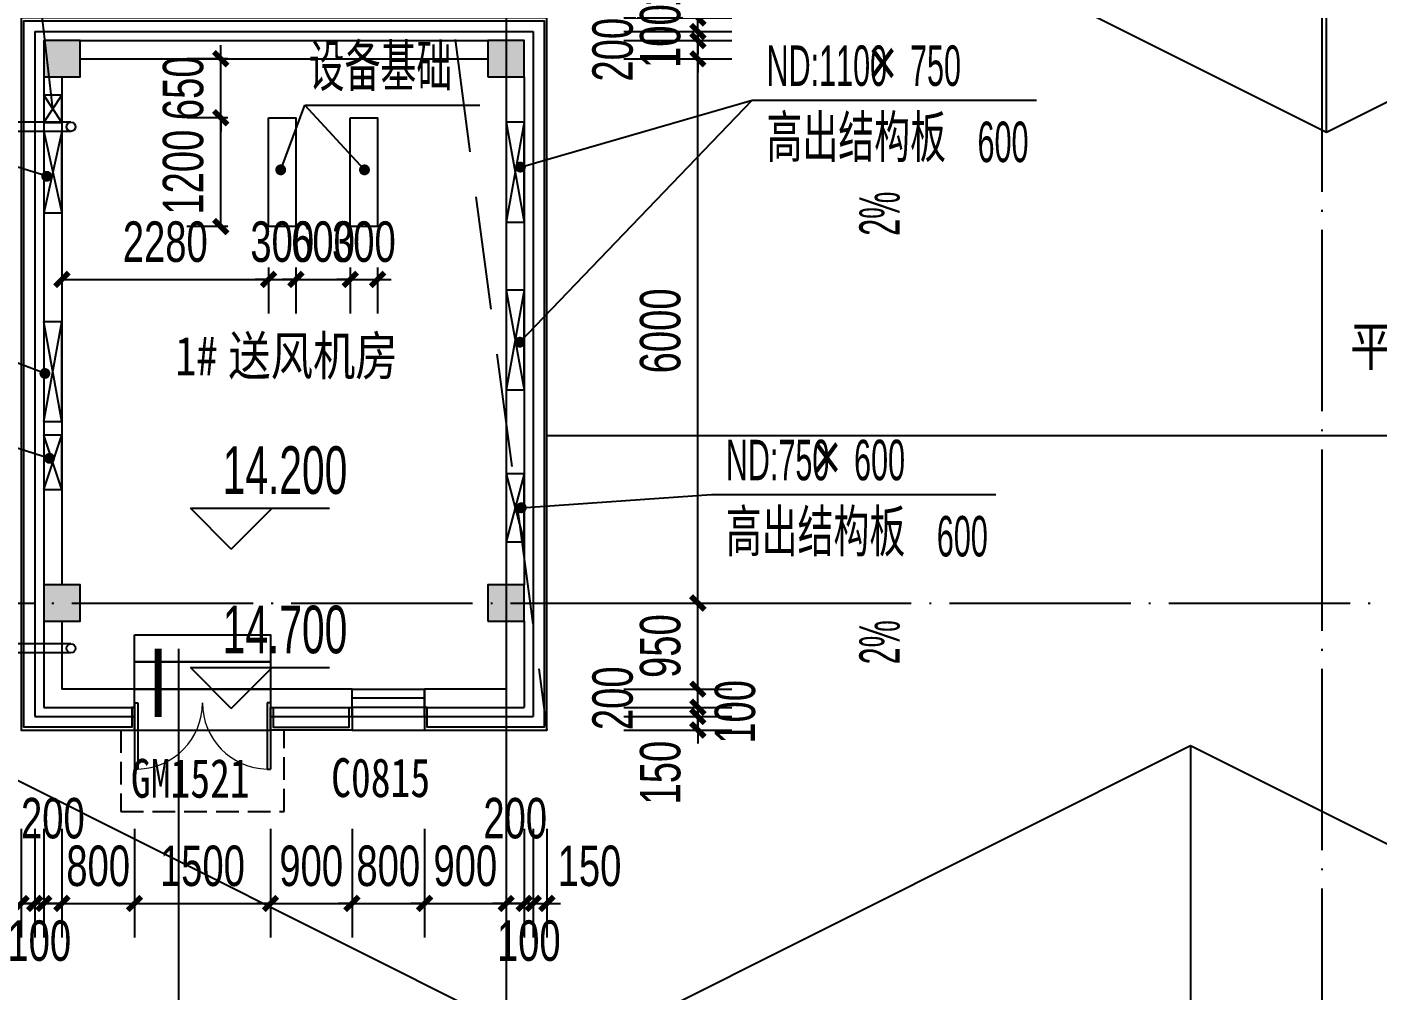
# Model space of a CAD drawing. Extents: x -409435 to 356702, y -107829 to 330904.
# Drawn here: x 36115 to 51018, y 270723 to 281350 of the extents above; entities that cross this region are included whole.
import ezdxf
from ezdxf.xclip import XClip

# ---------------------------------------------------------------- set-up
doc = ezdxf.new("R2010")
doc.units = 0
doc.header["$LTSCALE"] = 1000
doc.header["$MEASUREMENT"] = 0
doc.header["$XCLIPFRAME"] = 0
for name, pattern in [('104-14# 核心筒$0$DOTE', [2.42, 2, -0.2, 0.02, -0.2]), ('109-34 轴网$0$L1$0$$AUDIT_BAD_LTYPE1', [0]), ('X-104 14#平面$0$DASH', [0.35, 0.25, -0.1])]:
    doc.linetypes.add(name, pattern=pattern)
for name, color, linetype in [('01-标注_尺寸', 124, 'Continuous'), ('01-标注_符号', 200, 'Continuous'), ('02-TEXT_标注', 130, 'Continuous'), ('104-14# 核心筒$0$A_AXIS-轴线', 36, '104-14# 核心筒$0$DOTE'), ('PUB_HATCH', 8, 'Continuous'), ('X-104 14#平面$0$01-标注_标高', 200, 'Continuous'), ('X-104 14#平面$0$02-TEXT_房间', 7, 'Continuous'), ('X-104 14#平面$0$02-TEXT_标注', 130, 'Continuous'), ('X-104 14#平面$0$02-TEXT_门窗', 151, 'Continuous'), ('X-104 14#平面$0$A-C_玻璃幕墙', 140, 'Continuous'), ('X-104 14#平面$0$A-C_窗', 140, 'Continuous'), ('X-104 14#平面$0$A-C_门', 150, 'Continuous'), ('X-104 14#平面$0$A-O_分水线', 127, 'Continuous'), ('X-104 14#平面$0$A-O_屋面', 201, 'Continuous'), ('X-104 14#平面$0$A-O_散水', 134, 'Continuous'), ('X-104 14#平面$0$A-SUR_保温', 222, 'Continuous'), ('X-104 14#平面$0$A-SUR_看线', 231, 'Continuous'), ('X-104 14#平面$0$A-TECH_暖通', 6, 'Continuous'), ('X-104 14#平面$0$A-TECH_电气', 240, 'Continuous'), ('X-104 14#平面$0$A_STR-砌块墙', 121, 'Continuous'), ('X-104 14#平面$0$A_STR-砼柱', 51, 'Continuous')]:
    doc.layers.add(name, color=color, linetype=linetype)
doc.styles.add('_TCH_DIM', font='ros.shx', dxfattribs={"width": 0.8, "height": 2, "bigfont": 'jd.shx'})
doc.styles.add('_TCH_DIM_T3', font='ros.shx', dxfattribs={"width": 0.705882, "bigfont": 'jd.shx'})
doc.styles.add('X-104 14#平面$0$_TCH_DIM', font='ros.shx', dxfattribs={"width": 0.8, "bigfont": 'jd.shx'})
doc.styles.add('X-104 14#平面$0$_TCH_SPACE', font='STXIHEI_0.TTF', dxfattribs={"width": 0.8, "height": 5})
doc.styles.add('X-104 14#平面$0$_TCH_WINDOW', font='STXIHEI_0.TTF', dxfattribs={"width": 0.75, "height": 3.5})
doc.styles.add('X-104 14#平面$0$Standard', font='STXIHEI_0.TTF', dxfattribs={"width": 0.8})
doc.dimstyles.new('_TCH_ARCH&&150', dxfattribs={"dimtxt": 446.25, "dimasz": 150, "dimexe": 375, "dimexo": 450, "dimgap": 189.375, "dimtad": 1, "dimdec": 0, "dimzin": 0, "dimdsep": 46, "dimtxsty": '_TCH_DIM_T3', "dimblk": 'ARCHTICK', "dimcen": 0.09, "dimclrt": 7, "dimazin": 2, "dimtfac": 1, "dimtdec": 0, "dimtix": 1, "dimtmove": 2, "dimatfit": 3, "dimfxl": 0, "dimtolj": 1, "dimtzin": 0, "dimarcsym": 0})

# ---------------------------------------------------------------- blocks, each defined once
blk = doc.blocks.new('104-14# 核心筒')
at = {"layer": '104-14# 核心筒$0$A_AXIS-轴线'}
for p, q in [((41400, 317833.6), (41400, 259754.9)), ((50400, 317833.6), (50400, 259754.9)), ((-9370.1, 275000), (120259.9, 275000))]:
    blk.add_line(p, q, dxfattribs=at)
blk = doc.blocks.new('X-104 14#平面$0$0000')
for p, q in [((9050, 11159), (700, 15334)), ((17400, 15334), (9050, 11159)), ((450, 7817), (27000, 7817)), ((-8200, 5421), (700, 971)), ((7550, 4396), (700, 971)), ((17400, -529), (7550, 4396))]:
    blk.add_line(p, q)
for points in [[(9050, 11159), (9050, 16081)], [(7550, 4396), (7550, 332)]]:
    blk.add_lwpolyline(points)
blk = doc.blocks.new('*U419')
blk.add_lwpolyline([(200, 0), (200, 300), (0, 300), (0, 0), (200, 0), (0, 300), (0, 0), (200, 300)])
blk = doc.blocks.new('X-104 14#平面$0$dd')
at = {"layer": 'X-104 14#平面$0$A-TECH_电气'}
blk.add_blockref('*U419', (36363, -18802), dxfattribs=at)
blk = doc.blocks.new('*U431')
blk.add_lwpolyline([(200, 0), (200, 1100), (0, 1100), (0, 0), (200, 0), (0, 1100), (0, 0), (200, 1100)])
blk = doc.blocks.new('*U422')
blk.add_lwpolyline([(200, 0), (200, 900), (0, 900), (0, 0), (200, 0), (0, 900), (0, 0), (200, 900)])
blk = doc.blocks.new('*U433')
blk.add_lwpolyline([(200, 0), (200, 750), (0, 750), (0, 0), (200, 0), (0, 750), (0, 0), (200, 750)])
blk = doc.blocks.new('*U421')
blk.add_lwpolyline([(200, 0), (200, 600), (0, 600), (0, 0), (200, 0), (0, 600), (0, 0), (200, 600)])
blk = doc.blocks.new('_FZH')
blk.add_lwpolyline([(-0.5, -0.5), (0.5, -0.5), (0.5, 0.5), (-0.5, 0.5)], close=True)
at = {"layer": 'PUB_HATCH'}
blk.add_solid([(-0.5, -0.5), (0.5, -0.5), (-0.5, 0.5), (0.5, 0.5)], dxfattribs=at)
blk = doc.blocks.new('X-104 14#平面$0$$DorLib2D$00000002')
for p, q in [((-0.5, 0), (-0.5, 0.4875)), ((-0.475, 0.4875), (-0.5, 0.4875)), ((-0.475, 0), (-0.475, 0.4875)), ((0.475, 0), (0.475, 0.4875)), ((0.475, 0.4875), (0.5, 0.4875)), ((0.5, 0), (0.5, 0.4875)), ((-0.5, 0), (-0.475, 0)), ((0.5, 0), (0.475, 0))]:
    blk.add_line(p, q)
at = {"lineweight": 13}
for centre, start, end in [((-0.4875, 0), 0, 88.53072), ((0.4875, 0), 91.46928, 180)]:
    blk.add_arc(centre, 0.4875, start, end, dxfattribs=at)
blk = doc.blocks.new('X-104 14#平面$0$$TCHSYS$WIN2D')
for p, q in [((-0.5, 0.5), (0.5, 0.5)), ((-0.5, 0.5), (-0.5, -0.5)), ((0.5, 0.5), (0.5, -0.5)), ((0.5, 0.167), (-0.5, 0.167)), ((0.5, -0.167), (-0.5, -0.167)), ((-0.5, -0.5), (0.5, -0.5))]:
    blk.add_line(p, q)
blk = doc.blocks.new('X-104 14#平面')
at = {"layer": 'X-104 14#平面$0$01-标注_标高'}
for p, q in [((38368.1, 275595.5), (37918.1, 276045.5)), ((37918.1, 276045.5), (39450, 276045.5)), ((38368.1, 275595.5), (38818.1, 276045.5)), ((38368.1, 273838.4), (37918.1, 274288.4)), ((37918.1, 274288.4), (39450, 274288.4)), ((38368.1, 273838.4), (38818.1, 274288.4))]:
    blk.add_line(p, q, dxfattribs=at)
at = {"layer": 'X-104 14#平面$0$02-TEXT_标注', "linetype": 'X-104 14#平面$0$DASH', "ltscale": 5}
blk.add_lwpolyline([(38757.5, 296825.9), (41850, 273600)], dxfattribs=at)
at = {"layer": 'X-104 14#平面$0$A-C_玻璃幕墙'}
for points in [[(40530, 273850), (40500, 273850), (40500, 273600), (41850, 273600), (41850, 281450), (36050, 281450), (36050, 273600), (37300, 273600), (37300, 273850), (37270, 273850), (37270, 273630), (36080, 273630), (36080, 281420), (41820, 281420), (41820, 273630), (40530, 273630)], [(38800, 273850), (38830, 273850), (38830, 273630), (39670, 273630), (39670, 273850), (39700, 273850), (39700, 273600), (38800, 273600)]]:
    blk.add_lwpolyline(points, close=True, dxfattribs=at)
at = {"layer": 'X-104 14#平面$0$A-C_门'}
blk.add_line((37300, 274050), (38800, 274050), dxfattribs=at)
for points in [[(37300, 274650), (38800, 274650), (38800, 274350), (37300, 274350)], [(37300, 274350), (38800, 274350), (38800, 274050), (37300, 274050)]]:
    blk.add_lwpolyline(points, close=True, dxfattribs=at)
at = {"layer": 'X-104 14#平面$0$A-O_分水线'}
for p, q in [((36600, 280300), (35970, 280300)), ((36600, 280200), (35970, 280200)), ((36600, 274550), (35970, 274550)), ((36600, 274450), (35970, 274450))]:
    blk.add_line(p, q, dxfattribs=at)
for centre in [(36600, 280250), (36600, 274500)]:
    blk.add_circle(centre, 50, dxfattribs=at)
at = {"layer": 'X-104 14#平面$0$A-O_屋面', "linetype": 'X-104 14#平面$0$DASH'}
blk.add_lwpolyline([(37150, 273600), (37150, 272700), (38950, 272700), (38950, 273600)], dxfattribs=at)
at = {"layer": 'X-104 14#平面$0$A-O_散水'}
for points in [[(38779.6, 280350.1), (39079.6, 280350.1), (39079.6, 279150.1), (38779.6, 279150.1)], [(39681, 280350.1), (39981, 280350.1), (39981, 279150.1), (39681, 279150.1)]]:
    blk.add_lwpolyline(points, close=True, dxfattribs=at)
at = {"layer": 'X-104 14#平面$0$A-SUR_保温'}
for p, q in [((36200, 281300), (36200, 275000)), ((36200, 281300), (41700, 281300)), ((41700, 281300), (41700, 275000)), ((36200, 275000), (36200, 273750)), ((41700, 275000), (41700, 273750)), ((37300, 273750), (37300, 273850)), ((38800, 273750), (38800, 273850)), ((39700, 273750), (39700, 273850)), ((40500, 273750), (40500, 273850)), ((36200, 273750), (37300, 273750)), ((38800, 273750), (39700, 273750)), ((40500, 273750), (41700, 273750))]:
    blk.add_line(p, q, dxfattribs=at)
at = {"layer": 'X-104 14#平面$0$A-SUR_看线'}
for p, q in [((37300, 273600), (38800, 273600)), ((39700, 273600), (40500, 273600))]:
    blk.add_line(p, q, dxfattribs=at)
at = {"layer": 'X-104 14#平面$0$A_STR-砌块墙'}
for p, q in [((36700, 281200), (41200, 281200)), ((36700, 281000), (41200, 281000)), ((36300, 280800), (36300, 275200)), ((36500, 280800), (36500, 275200)), ((41400, 280800), (41400, 275200)), ((41600, 280800), (41600, 275200)), ((36300, 274800), (36300, 273850)), ((36500, 274800), (36500, 274050)), ((41400, 274800), (41400, 274050)), ((41600, 274800), (41600, 273850)), ((37300, 274050), (36500, 274050)), ((37300, 273850), (37300, 274050)), ((39700, 274050), (38800, 274050)), ((38800, 274050), (38800, 273850)), ((39700, 273850), (39700, 274050)), ((41400, 274050), (40500, 274050)), ((40500, 274050), (40500, 273850)), ((36300, 273850), (37300, 273850)), ((38800, 273850), (39700, 273850)), ((40500, 273850), (41600, 273850))]:
    blk.add_line(p, q, dxfattribs=at)
ref = blk.add_blockref('104-14# 核心筒', (0, 0))
XClip(ref).set_block_clipping_path([(-38664.3623821461, -25500), (139216.5485069363, 330900)])
blk.add_blockref('X-104 14#平面$0$dd', (-62.7, 299100))
at = {"layer": 'X-104 14#平面$0$A-C_窗'}
ref = blk.add_blockref('X-104 14#平面$0$$TCHSYS$WIN2D', (40100, 273900), dxfattribs=dict(at, xscale=800, yscale=-300, zscale=300))
ref.add_attrib('A', 'C0815', (39470, 272860.8), dxfattribs={"layer": 'X-104 14#平面$0$02-TEXT_门窗', "height": 428.14, "style": 'X-104 14#平面$0$_TCH_WINDOW', "width": 0.75})
at = {"layer": 'X-104 14#平面$0$A-C_门'}
ref = blk.add_blockref('X-104 14#平面$0$$DorLib2D$00000002', (38050, 273900), dxfattribs=dict(at, xscale=-1500, yscale=-1500, zscale=300))
ref.add_attrib('A', 'GM1521', (37261, 272853.6), dxfattribs={"layer": 'X-104 14#平面$0$02-TEXT_门窗', "height": 428.14, "style": 'X-104 14#平面$0$_TCH_WINDOW', "width": 0.75})
at = {"layer": 'X-104 14#平面$0$A-O_分水线'}
blk.add_blockref('X-104 14#平面$0$0000', (41400, 269028.8), dxfattribs=at)
at = {"layer": 'X-104 14#平面$0$A-TECH_暖通', "rotation": 180}
for name, p in [('*U422', (36500, 280200.1)), ('*U431', (41600, 280300)), ('*U431', (41600, 278450.1)), ('*U433', (41600, 276425.1))]:
    blk.add_blockref(name, p, dxfattribs=at)
at = {"layer": 'X-104 14#平面$0$A-TECH_暖通'}
for name, p in [('*U431', (36300, 277000)), ('*U421', (36300, 276250))]:
    blk.add_blockref(name, p, dxfattribs=at)
at = {"layer": 'X-104 14#平面$0$A_STR-砼柱', "xscale": 400, "yscale": 400, "zscale": 400}
for p in [(36500, 281000), (41400, 281000), (36500, 275000), (41400, 275000)]:
    blk.add_blockref('_FZH', p, dxfattribs=at)
at = {"layer": 'X-104 14#平面$0$02-TEXT_房间', "style": 'X-104 14#平面$0$_TCH_SPACE', "width": 0.8}
for s, p in [('送风机房', (38335.3, 277511.3)), ('1#', (37751.2, 277511.3))]:
    blk.add_text(s, height=428.14, dxfattribs=at).set_placement(p)
at = {"layer": 'X-104 14#平面$0$02-TEXT_标注'}
for s, height, style, width, p in [('平屋', 428.14, 'X-104 14#平面$0$Standard', 0.8, (50708.6, 277616.8)), ('14.200', 525, 'X-104 14#平面$0$_TCH_DIM', 0.64, (38273.8, 276203)), ('14.700', 525, 'X-104 14#平面$0$_TCH_DIM', 0.64, (38273.8, 274445.9))]:
    blk.add_text(s, height=height, dxfattribs=dict(at, style=style, width=width)).set_placement(p)
blk = doc.blocks.new('ddcc')
at = {"layer": '01-标注_符号'}
blk.add_line((36400, 280448), (36180, 282377), dxfattribs=at)
blk = doc.blocks.new('_ArchTick')
at = {"color": 0, "linetype": 'ByBlock', "const_width": 0.4}
blk.add_lwpolyline([(-0.5, -0.5), (0.5, 0.5)], dxfattribs=at)
blk = doc.blocks.new('*D823')
at = {"layer": '01-标注_尺寸', "color": 0, "lineweight": -2, "transparency": 16777216}
for p, q in [((43515, 281450), (43515, 281600)), ((42700, 281450), (43890, 281450)), ((43515, 281300), (43515, 281450)), ((42700, 281300), (43890, 281300)), ((43515, 281300), (43515, 281150))]:
    blk.add_line(p, q, dxfattribs=at)
at = {"layer": 'Defpoints', "color": 0, "transparency": 16777216}
for p in [(42250, 281450), (43515, 281450), (42250, 281300)]:
    blk.add_point(p, dxfattribs=at)
at = {"layer": '01-标注_尺寸', "color": 0, "lineweight": -2, "transparency": 16777216, "xscale": 150, "yscale": 150, "zscale": 150}
for p, rotation in [((43515, 281450), 270), ((43515, 281300), 90)]:
    blk.add_blockref('_ArchTick', p, dxfattribs=dict(at, rotation=rotation))
at = {"layer": '01-标注_尺寸', "color": 7, "transparency": 16777216, "insert": (43102, 281920), "char_height": 446.2, "attachment_point": 5, "rotation": 90, "style": '_TCH_DIM_T3'}
blk.add_mtext('\\A1;150', dxfattribs=at)
blk = doc.blocks.new('*D824')
at = {"layer": '01-标注_尺寸', "color": 0, "lineweight": -2, "transparency": 16777216}
for p, q in [((43515, 281300), (43515, 281450)), ((42700, 281300), (43890, 281300)), ((43515, 281200), (43515, 281300)), ((42700, 281200), (43890, 281200)), ((43515, 281200), (43515, 281050))]:
    blk.add_line(p, q, dxfattribs=at)
at = {"layer": 'Defpoints', "color": 0, "transparency": 16777216}
for p in [(42250, 281300), (43515, 281300), (42250, 281200)]:
    blk.add_point(p, dxfattribs=at)
at = {"layer": '01-标注_尺寸', "color": 0, "lineweight": -2, "transparency": 16777216, "xscale": 150, "yscale": 150, "zscale": 150}
for p, rotation in [((43515, 281300), 270), ((43515, 281200), 90)]:
    blk.add_blockref('_ArchTick', p, dxfattribs=dict(at, rotation=rotation))
at = {"layer": '01-标注_尺寸', "color": 7, "transparency": 16777216, "insert": (43102, 281250), "char_height": 446.2, "attachment_point": 5, "rotation": 90, "style": '_TCH_DIM_T3'}
blk.add_mtext('\\A1;100', dxfattribs=at)
blk = doc.blocks.new('*D825')
at = {"layer": '01-标注_尺寸', "color": 0, "lineweight": -2, "transparency": 16777216}
for p, q in [((43515, 281200), (43515, 281350)), ((42700, 281200), (43890, 281200)), ((43515, 281000), (43515, 281200)), ((42700, 281000), (43890, 281000)), ((43515, 281000), (43515, 280850))]:
    blk.add_line(p, q, dxfattribs=at)
at = {"layer": 'Defpoints', "color": 0, "transparency": 16777216}
for p in [(42250, 281200), (43515, 281200), (42250, 281000)]:
    blk.add_point(p, dxfattribs=at)
at = {"layer": '01-标注_尺寸', "color": 0, "lineweight": -2, "transparency": 16777216, "xscale": 150, "yscale": 150, "zscale": 150}
for p, rotation in [((43515, 281200), 270), ((43515, 281000), 90)]:
    blk.add_blockref('_ArchTick', p, dxfattribs=dict(at, rotation=rotation))
at = {"layer": '01-标注_尺寸', "color": 7, "transparency": 16777216, "insert": (42577, 281100), "char_height": 446.2, "attachment_point": 5, "rotation": 90, "style": '_TCH_DIM_T3'}
blk.add_mtext('\\A1;200', dxfattribs=at)
blk = doc.blocks.new('*D826')
at = {"layer": '01-标注_尺寸', "color": 0, "lineweight": -2, "transparency": 16777216}
for p, q in [((42700, 281000), (43890, 281000)), ((43515, 275000), (43515, 281000)), ((42700, 275000), (43890, 275000))]:
    blk.add_line(p, q, dxfattribs=at)
at = {"layer": 'Defpoints', "color": 0, "transparency": 16777216}
for p in [(42250, 281000), (43515, 281000), (42250, 275000)]:
    blk.add_point(p, dxfattribs=at)
at = {"layer": '01-标注_尺寸', "color": 0, "lineweight": -2, "transparency": 16777216, "xscale": 150, "yscale": 150, "zscale": 150}
for p, rotation in [((43515, 281000), 90), ((43515, 275000), 270)]:
    blk.add_blockref('_ArchTick', p, dxfattribs=dict(at, rotation=rotation))
at = {"layer": '01-标注_尺寸', "color": 7, "transparency": 16777216, "insert": (43102, 278000), "char_height": 446.2, "attachment_point": 5, "rotation": 90, "style": '_TCH_DIM_T3'}
blk.add_mtext('\\A1;6000', dxfattribs=at)
blk = doc.blocks.new('*D827')
at = {"layer": '01-标注_尺寸', "color": 0, "lineweight": -2, "transparency": 16777216}
for p, q in [((42700, 275000), (43890, 275000)), ((43515, 274050), (43515, 275000)), ((42700, 274050), (43890, 274050))]:
    blk.add_line(p, q, dxfattribs=at)
at = {"layer": 'Defpoints', "color": 0, "transparency": 16777216}
for p in [(42250, 275000), (43515, 275000), (42250, 274050)]:
    blk.add_point(p, dxfattribs=at)
at = {"layer": '01-标注_尺寸', "color": 0, "lineweight": -2, "transparency": 16777216, "xscale": 150, "yscale": 150, "zscale": 150}
for p, rotation in [((43515, 275000), 90), ((43515, 274050), 270)]:
    blk.add_blockref('_ArchTick', p, dxfattribs=dict(at, rotation=rotation))
at = {"layer": '01-标注_尺寸', "color": 7, "transparency": 16777216, "insert": (43102, 274525), "char_height": 446.2, "attachment_point": 5, "rotation": 90, "style": '_TCH_DIM_T3'}
blk.add_mtext('\\A1;950', dxfattribs=at)
blk = doc.blocks.new('*D828')
at = {"layer": '01-标注_尺寸', "color": 0, "lineweight": -2, "transparency": 16777216}
for p, q in [((43515, 274050), (43515, 274200)), ((42700, 274050), (43890, 274050)), ((43515, 273850), (43515, 274050)), ((42700, 273850), (43890, 273850)), ((43515, 273850), (43515, 273700))]:
    blk.add_line(p, q, dxfattribs=at)
at = {"layer": 'Defpoints', "color": 0, "transparency": 16777216}
for p in [(42250, 274050), (43515, 274050), (42250, 273850)]:
    blk.add_point(p, dxfattribs=at)
at = {"layer": '01-标注_尺寸', "color": 0, "lineweight": -2, "transparency": 16777216, "xscale": 150, "yscale": 150, "zscale": 150}
for p, rotation in [((43515, 274050), 270), ((43515, 273850), 90)]:
    blk.add_blockref('_ArchTick', p, dxfattribs=dict(at, rotation=rotation))
at = {"layer": '01-标注_尺寸', "color": 7, "transparency": 16777216, "insert": (42577, 273950), "char_height": 446.2, "attachment_point": 5, "rotation": 90, "style": '_TCH_DIM_T3'}
blk.add_mtext('\\A1;200', dxfattribs=at)
blk = doc.blocks.new('*D829')
at = {"layer": '01-标注_尺寸', "color": 0, "lineweight": -2, "transparency": 16777216}
for p, q in [((43515, 273850), (43515, 274000)), ((42700, 273850), (43890, 273850)), ((43515, 273750), (43515, 273850)), ((42700, 273750), (43890, 273750)), ((43515, 273750), (43515, 273600))]:
    blk.add_line(p, q, dxfattribs=at)
at = {"layer": 'Defpoints', "color": 0, "transparency": 16777216}
for p in [(42250, 273850), (43515, 273850), (42250, 273750)]:
    blk.add_point(p, dxfattribs=at)
at = {"layer": '01-标注_尺寸', "color": 0, "lineweight": -2, "transparency": 16777216, "xscale": 150, "yscale": 150, "zscale": 150}
for p, rotation in [((43515, 273850), 270), ((43515, 273750), 90)]:
    blk.add_blockref('_ArchTick', p, dxfattribs=dict(at, rotation=rotation))
at = {"layer": '01-标注_尺寸', "color": 7, "transparency": 16777216, "insert": (43927, 273800), "char_height": 446.2, "attachment_point": 5, "rotation": 90, "style": '_TCH_DIM_T3'}
blk.add_mtext('\\A1;100', dxfattribs=at)
blk = doc.blocks.new('*D830')
at = {"layer": '01-标注_尺寸', "color": 0, "lineweight": -2, "transparency": 16777216}
for p, q in [((43515, 273750), (43515, 273900)), ((42700, 273750), (43890, 273750)), ((43515, 273600), (43515, 273750)), ((42700, 273600), (43890, 273600)), ((43515, 273600), (43515, 273450))]:
    blk.add_line(p, q, dxfattribs=at)
at = {"layer": 'Defpoints', "color": 0, "transparency": 16777216}
for p in [(42250, 273750), (43515, 273750), (42250, 273600)]:
    blk.add_point(p, dxfattribs=at)
at = {"layer": '01-标注_尺寸', "color": 0, "lineweight": -2, "transparency": 16777216, "xscale": 150, "yscale": 150, "zscale": 150}
for p, rotation in [((43515, 273750), 270), ((43515, 273600), 90)]:
    blk.add_blockref('_ArchTick', p, dxfattribs=dict(at, rotation=rotation))
at = {"layer": '01-标注_尺寸', "color": 7, "transparency": 16777216, "insert": (43102, 273130), "char_height": 446.2, "attachment_point": 5, "rotation": 90, "style": '_TCH_DIM_T3'}
blk.add_mtext('\\A1;150', dxfattribs=at)
blk = doc.blocks.new('*D831')
at = {"layer": '01-标注_尺寸', "color": 0, "lineweight": -2, "transparency": 16777216}
for p, q in [((41700, 272511), (41700, 271313)), ((41850, 272511), (41850, 271313)), ((41700, 271688), (41550, 271688)), ((41700, 271688), (41850, 271688)), ((41850, 271688), (42000, 271688))]:
    blk.add_line(p, q, dxfattribs=at)
at = {"layer": 'Defpoints', "color": 0, "transparency": 16777216}
for p in [(41700, 272961), (41850, 272961), (41850, 271688)]:
    blk.add_point(p, dxfattribs=at)
at = {"layer": '01-标注_尺寸', "color": 0, "lineweight": -2, "transparency": 16777216, "xscale": 150, "yscale": 150, "zscale": 150}
blk.add_blockref('_ArchTick', (41700, 271688), dxfattribs=at)
at = {"layer": '01-标注_尺寸', "color": 0, "lineweight": -2, "transparency": 16777216, "xscale": 150, "yscale": 150, "zscale": 150, "rotation": 180}
blk.add_blockref('_ArchTick', (41850, 271688), dxfattribs=at)
at = {"layer": '01-标注_尺寸', "color": 7, "transparency": 16777216, "insert": (42320, 272100), "char_height": 446.2, "attachment_point": 5, "style": '_TCH_DIM_T3'}
blk.add_mtext('\\A1;150', dxfattribs=at)
blk = doc.blocks.new('*D832')
at = {"layer": '01-标注_尺寸', "color": 0, "lineweight": -2, "transparency": 16777216}
for p, q in [((41600, 272511), (41600, 271313)), ((41700, 272511), (41700, 271313)), ((41600, 271688), (41450, 271688)), ((41600, 271688), (41700, 271688)), ((41700, 271688), (41850, 271688))]:
    blk.add_line(p, q, dxfattribs=at)
at = {"layer": 'Defpoints', "color": 0, "transparency": 16777216}
for p in [(41600, 272961), (41700, 272961), (41700, 271688)]:
    blk.add_point(p, dxfattribs=at)
at = {"layer": '01-标注_尺寸', "color": 0, "lineweight": -2, "transparency": 16777216, "xscale": 150, "yscale": 150, "zscale": 150}
blk.add_blockref('_ArchTick', (41600, 271688), dxfattribs=at)
at = {"layer": '01-标注_尺寸', "color": 0, "lineweight": -2, "transparency": 16777216, "xscale": 150, "yscale": 150, "zscale": 150, "rotation": 180}
blk.add_blockref('_ArchTick', (41700, 271688), dxfattribs=at)
at = {"layer": '01-标注_尺寸', "color": 7, "transparency": 16777216, "insert": (41650, 271275), "char_height": 446.2, "attachment_point": 5, "style": '_TCH_DIM_T3'}
blk.add_mtext('\\A1;100', dxfattribs=at)
blk = doc.blocks.new('*D833')
at = {"layer": '01-标注_尺寸', "color": 0, "lineweight": -2, "transparency": 16777216}
for p, q in [((41400, 272511), (41400, 271313)), ((41600, 272511), (41600, 271313)), ((41400, 271688), (41250, 271688)), ((41400, 271688), (41600, 271688)), ((41600, 271688), (41750, 271688))]:
    blk.add_line(p, q, dxfattribs=at)
at = {"layer": 'Defpoints', "color": 0, "transparency": 16777216}
for p in [(41400, 272961), (41600, 272961), (41600, 271688)]:
    blk.add_point(p, dxfattribs=at)
at = {"layer": '01-标注_尺寸', "color": 0, "lineweight": -2, "transparency": 16777216, "xscale": 150, "yscale": 150, "zscale": 150}
blk.add_blockref('_ArchTick', (41400, 271688), dxfattribs=at)
at = {"layer": '01-标注_尺寸', "color": 0, "lineweight": -2, "transparency": 16777216, "xscale": 150, "yscale": 150, "zscale": 150, "rotation": 180}
blk.add_blockref('_ArchTick', (41600, 271688), dxfattribs=at)
at = {"layer": '01-标注_尺寸', "color": 7, "transparency": 16777216, "insert": (41500, 272625), "char_height": 446.2, "attachment_point": 5, "style": '_TCH_DIM_T3'}
blk.add_mtext('\\A1;200', dxfattribs=at)
blk = doc.blocks.new('*D834')
at = {"layer": '01-标注_尺寸', "color": 0, "lineweight": -2, "transparency": 16777216}
for p, q in [((40500, 272511), (40500, 271313)), ((41400, 272511), (41400, 271313)), ((40500, 271688), (40350, 271688)), ((40500, 271688), (41400, 271688)), ((41400, 271688), (41550, 271688))]:
    blk.add_line(p, q, dxfattribs=at)
at = {"layer": 'Defpoints', "color": 0, "transparency": 16777216}
for p in [(40500, 272961), (41400, 272961), (41400, 271688)]:
    blk.add_point(p, dxfattribs=at)
at = {"layer": '01-标注_尺寸', "color": 0, "lineweight": -2, "transparency": 16777216, "xscale": 150, "yscale": 150, "zscale": 150}
blk.add_blockref('_ArchTick', (40500, 271688), dxfattribs=at)
at = {"layer": '01-标注_尺寸', "color": 0, "lineweight": -2, "transparency": 16777216, "xscale": 150, "yscale": 150, "zscale": 150, "rotation": 180}
blk.add_blockref('_ArchTick', (41400, 271688), dxfattribs=at)
at = {"layer": '01-标注_尺寸', "color": 7, "transparency": 16777216, "insert": (40950, 272100), "char_height": 446.2, "attachment_point": 5, "style": '_TCH_DIM_T3'}
blk.add_mtext('\\A1;900', dxfattribs=at)
blk = doc.blocks.new('*D835')
at = {"layer": '01-标注_尺寸', "color": 0, "lineweight": -2, "transparency": 16777216}
for p, q in [((39700, 272511), (39700, 271313)), ((40500, 272511), (40500, 271313)), ((39700, 271688), (39550, 271688)), ((39700, 271688), (40500, 271688)), ((40500, 271688), (40650, 271688))]:
    blk.add_line(p, q, dxfattribs=at)
at = {"layer": 'Defpoints', "color": 0, "transparency": 16777216}
for p in [(39700, 272961), (40500, 272961), (40500, 271688)]:
    blk.add_point(p, dxfattribs=at)
at = {"layer": '01-标注_尺寸', "color": 0, "lineweight": -2, "transparency": 16777216, "xscale": 150, "yscale": 150, "zscale": 150}
blk.add_blockref('_ArchTick', (39700, 271688), dxfattribs=at)
at = {"layer": '01-标注_尺寸', "color": 0, "lineweight": -2, "transparency": 16777216, "xscale": 150, "yscale": 150, "zscale": 150, "rotation": 180}
blk.add_blockref('_ArchTick', (40500, 271688), dxfattribs=at)
at = {"layer": '01-标注_尺寸', "color": 7, "transparency": 16777216, "insert": (40100, 272100), "char_height": 446.2, "attachment_point": 5, "style": '_TCH_DIM_T3'}
blk.add_mtext('\\A1;800', dxfattribs=at)
blk = doc.blocks.new('*D836')
at = {"layer": '01-标注_尺寸', "color": 0, "lineweight": -2, "transparency": 16777216}
for p, q in [((38800, 272511), (38800, 271313)), ((39700, 272511), (39700, 271313)), ((38800, 271688), (38650, 271688)), ((38800, 271688), (39700, 271688)), ((39700, 271688), (39850, 271688))]:
    blk.add_line(p, q, dxfattribs=at)
at = {"layer": 'Defpoints', "color": 0, "transparency": 16777216}
for p in [(38800, 272961), (39700, 272961), (39700, 271688)]:
    blk.add_point(p, dxfattribs=at)
at = {"layer": '01-标注_尺寸', "color": 0, "lineweight": -2, "transparency": 16777216, "xscale": 150, "yscale": 150, "zscale": 150}
blk.add_blockref('_ArchTick', (38800, 271688), dxfattribs=at)
at = {"layer": '01-标注_尺寸', "color": 0, "lineweight": -2, "transparency": 16777216, "xscale": 150, "yscale": 150, "zscale": 150, "rotation": 180}
blk.add_blockref('_ArchTick', (39700, 271688), dxfattribs=at)
at = {"layer": '01-标注_尺寸', "color": 7, "transparency": 16777216, "insert": (39250, 272100), "char_height": 446.2, "attachment_point": 5, "style": '_TCH_DIM_T3'}
blk.add_mtext('\\A1;900', dxfattribs=at)
blk = doc.blocks.new('*D837')
at = {"layer": '01-标注_尺寸', "color": 0, "lineweight": -2, "transparency": 16777216}
for p, q in [((37300, 272511), (37300, 271313)), ((38800, 272511), (38800, 271313)), ((37300, 271688), (38800, 271688))]:
    blk.add_line(p, q, dxfattribs=at)
at = {"layer": 'Defpoints', "color": 0, "transparency": 16777216}
for p in [(37300, 272961), (38800, 272961), (38800, 271688)]:
    blk.add_point(p, dxfattribs=at)
at = {"layer": '01-标注_尺寸', "color": 0, "lineweight": -2, "transparency": 16777216, "xscale": 150, "yscale": 150, "zscale": 150, "rotation": 180}
blk.add_blockref('_ArchTick', (37300, 271688), dxfattribs=at)
at = {"layer": '01-标注_尺寸', "color": 0, "lineweight": -2, "transparency": 16777216, "xscale": 150, "yscale": 150, "zscale": 150}
blk.add_blockref('_ArchTick', (38800, 271688), dxfattribs=at)
at = {"layer": '01-标注_尺寸', "color": 7, "transparency": 16777216, "insert": (38050, 272100), "char_height": 446.2, "attachment_point": 5, "style": '_TCH_DIM_T3'}
blk.add_mtext('\\A1;1500', dxfattribs=at)
blk = doc.blocks.new('*D838')
at = {"layer": '01-标注_尺寸', "color": 0, "lineweight": -2, "transparency": 16777216}
for p, q in [((36500, 272511), (36500, 271313)), ((37300, 272511), (37300, 271313)), ((36500, 271688), (36350, 271688)), ((36500, 271688), (37300, 271688)), ((37300, 271688), (37450, 271688))]:
    blk.add_line(p, q, dxfattribs=at)
at = {"layer": 'Defpoints', "color": 0, "transparency": 16777216}
for p in [(36500, 272961), (37300, 272961), (37300, 271688)]:
    blk.add_point(p, dxfattribs=at)
at = {"layer": '01-标注_尺寸', "color": 0, "lineweight": -2, "transparency": 16777216, "xscale": 150, "yscale": 150, "zscale": 150}
blk.add_blockref('_ArchTick', (36500, 271688), dxfattribs=at)
at = {"layer": '01-标注_尺寸', "color": 0, "lineweight": -2, "transparency": 16777216, "xscale": 150, "yscale": 150, "zscale": 150, "rotation": 180}
blk.add_blockref('_ArchTick', (37300, 271688), dxfattribs=at)
at = {"layer": '01-标注_尺寸', "color": 7, "transparency": 16777216, "insert": (36900, 272100), "char_height": 446.2, "attachment_point": 5, "style": '_TCH_DIM_T3'}
blk.add_mtext('\\A1;800', dxfattribs=at)
blk = doc.blocks.new('*D839')
at = {"layer": '01-标注_尺寸', "color": 0, "lineweight": -2, "transparency": 16777216}
for p, q in [((36300, 272511), (36300, 271313)), ((36500, 272511), (36500, 271313)), ((36300, 271688), (36150, 271688)), ((36300, 271688), (36500, 271688)), ((36500, 271688), (36650, 271688))]:
    blk.add_line(p, q, dxfattribs=at)
at = {"layer": 'Defpoints', "color": 0, "transparency": 16777216}
for p in [(36300, 272961), (36500, 272961), (36500, 271688)]:
    blk.add_point(p, dxfattribs=at)
at = {"layer": '01-标注_尺寸', "color": 0, "lineweight": -2, "transparency": 16777216, "xscale": 150, "yscale": 150, "zscale": 150}
blk.add_blockref('_ArchTick', (36300, 271688), dxfattribs=at)
at = {"layer": '01-标注_尺寸', "color": 0, "lineweight": -2, "transparency": 16777216, "xscale": 150, "yscale": 150, "zscale": 150, "rotation": 180}
blk.add_blockref('_ArchTick', (36500, 271688), dxfattribs=at)
at = {"layer": '01-标注_尺寸', "color": 7, "transparency": 16777216, "insert": (36400, 272625), "char_height": 446.2, "attachment_point": 5, "style": '_TCH_DIM_T3'}
blk.add_mtext('\\A1;200', dxfattribs=at)
blk = doc.blocks.new('*D840')
at = {"layer": '01-标注_尺寸', "color": 0, "lineweight": -2, "transparency": 16777216}
for p, q in [((36200, 272511), (36200, 271313)), ((36300, 272511), (36300, 271313)), ((36200, 271688), (36050, 271688)), ((36200, 271688), (36300, 271688)), ((36300, 271688), (36450, 271688))]:
    blk.add_line(p, q, dxfattribs=at)
at = {"layer": 'Defpoints', "color": 0, "transparency": 16777216}
for p in [(36200, 272961), (36300, 272961), (36300, 271688)]:
    blk.add_point(p, dxfattribs=at)
at = {"layer": '01-标注_尺寸', "color": 0, "lineweight": -2, "transparency": 16777216, "xscale": 150, "yscale": 150, "zscale": 150}
blk.add_blockref('_ArchTick', (36200, 271688), dxfattribs=at)
at = {"layer": '01-标注_尺寸', "color": 0, "lineweight": -2, "transparency": 16777216, "xscale": 150, "yscale": 150, "zscale": 150, "rotation": 180}
blk.add_blockref('_ArchTick', (36300, 271688), dxfattribs=at)
at = {"layer": '01-标注_尺寸', "color": 7, "transparency": 16777216, "insert": (36250, 271275), "char_height": 446.2, "attachment_point": 5, "style": '_TCH_DIM_T3'}
blk.add_mtext('\\A1;100', dxfattribs=at)
blk = doc.blocks.new('*D841')
at = {"layer": '01-标注_尺寸', "color": 0, "lineweight": -2, "transparency": 16777216}
for p, q in [((36050, 272511), (36050, 271313)), ((36200, 272511), (36200, 271313)), ((36050, 271688), (35900, 271688)), ((36050, 271688), (36200, 271688)), ((36200, 271688), (36350, 271688))]:
    blk.add_line(p, q, dxfattribs=at)
at = {"layer": 'Defpoints', "color": 0, "transparency": 16777216}
for p in [(36050, 272961), (36200, 272961), (36200, 271688)]:
    blk.add_point(p, dxfattribs=at)
at = {"layer": '01-标注_尺寸', "color": 0, "lineweight": -2, "transparency": 16777216, "xscale": 150, "yscale": 150, "zscale": 150}
blk.add_blockref('_ArchTick', (36050, 271688), dxfattribs=at)
at = {"layer": '01-标注_尺寸', "color": 0, "lineweight": -2, "transparency": 16777216, "xscale": 150, "yscale": 150, "zscale": 150, "rotation": 180}
blk.add_blockref('_ArchTick', (36200, 271688), dxfattribs=at)
at = {"layer": '01-标注_尺寸', "color": 7, "transparency": 16777216, "insert": (35580, 272100), "char_height": 446.2, "attachment_point": 5, "style": '_TCH_DIM_T3'}
blk.add_mtext('\\A1;150', dxfattribs=at)
blk = doc.blocks.new('*D2583')
at = {"layer": '01-标注_尺寸', "color": 0, "lineweight": -2, "transparency": 16777216}
for p, q in [((36500, 278700), (36500, 278193)), ((38780, 278700), (38780, 278193)), ((36500, 278568), (38780, 278568))]:
    blk.add_line(p, q, dxfattribs=at)
at = {"layer": 'Defpoints', "color": 0, "transparency": 16777216}
for p in [(36500, 279150), (38780, 279150), (38780, 278568)]:
    blk.add_point(p, dxfattribs=at)
at = {"layer": '01-标注_尺寸', "color": 0, "lineweight": -2, "transparency": 16777216, "xscale": 150, "yscale": 150, "zscale": 150, "rotation": 180}
blk.add_blockref('_ArchTick', (36500, 278568), dxfattribs=at)
at = {"layer": '01-标注_尺寸', "color": 0, "lineweight": -2, "transparency": 16777216, "xscale": 150, "yscale": 150, "zscale": 150}
blk.add_blockref('_ArchTick', (38780, 278568), dxfattribs=at)
at = {"layer": '01-标注_尺寸', "color": 7, "transparency": 16777216, "insert": (37640, 278981), "char_height": 446.2, "attachment_point": 5, "style": '_TCH_DIM_T3'}
blk.add_mtext('\\A1;2280', dxfattribs=at)
blk = doc.blocks.new('*D2584')
at = {"layer": '01-标注_尺寸', "color": 0, "lineweight": -2, "transparency": 16777216}
for p, q in [((38780, 278700), (38780, 278193)), ((39080, 278700), (39080, 278193)), ((38780, 278568), (38630, 278568)), ((38780, 278568), (39080, 278568)), ((39080, 278568), (39230, 278568))]:
    blk.add_line(p, q, dxfattribs=at)
at = {"layer": 'Defpoints', "color": 0, "transparency": 16777216}
for p in [(38780, 279150), (39080, 279150), (39080, 278568)]:
    blk.add_point(p, dxfattribs=at)
at = {"layer": '01-标注_尺寸', "color": 0, "lineweight": -2, "transparency": 16777216, "xscale": 150, "yscale": 150, "zscale": 150}
blk.add_blockref('_ArchTick', (38780, 278568), dxfattribs=at)
at = {"layer": '01-标注_尺寸', "color": 0, "lineweight": -2, "transparency": 16777216, "xscale": 150, "yscale": 150, "zscale": 150, "rotation": 180}
blk.add_blockref('_ArchTick', (39080, 278568), dxfattribs=at)
at = {"layer": '01-标注_尺寸', "color": 7, "transparency": 16777216, "insert": (38930, 278981), "char_height": 446.2, "attachment_point": 5, "style": '_TCH_DIM_T3'}
blk.add_mtext('\\A1;300', dxfattribs=at)
blk = doc.blocks.new('*D2585')
at = {"layer": '01-标注_尺寸', "color": 0, "lineweight": -2, "transparency": 16777216}
for p, q in [((39080, 278700), (39080, 278193)), ((39681, 278700), (39681, 278193)), ((39080, 278568), (38930, 278568)), ((39080, 278568), (39681, 278568)), ((39681, 278568), (39831, 278568))]:
    blk.add_line(p, q, dxfattribs=at)
at = {"layer": 'Defpoints', "color": 0, "transparency": 16777216}
for p in [(39080, 279150), (39681, 279150), (39681, 278568)]:
    blk.add_point(p, dxfattribs=at)
at = {"layer": '01-标注_尺寸', "color": 0, "lineweight": -2, "transparency": 16777216, "xscale": 150, "yscale": 150, "zscale": 150}
blk.add_blockref('_ArchTick', (39080, 278568), dxfattribs=at)
at = {"layer": '01-标注_尺寸', "color": 0, "lineweight": -2, "transparency": 16777216, "xscale": 150, "yscale": 150, "zscale": 150, "rotation": 180}
blk.add_blockref('_ArchTick', (39681, 278568), dxfattribs=at)
at = {"layer": '01-标注_尺寸', "color": 7, "transparency": 16777216, "insert": (39380, 278981), "char_height": 446.2, "attachment_point": 5, "style": '_TCH_DIM_T3'}
blk.add_mtext('\\A1;600', dxfattribs=at)
blk = doc.blocks.new('*D2586')
at = {"layer": '01-标注_尺寸', "color": 0, "lineweight": -2, "transparency": 16777216}
for p, q in [((39681, 278700), (39681, 278193)), ((39981, 278700), (39981, 278193)), ((39681, 278568), (39531, 278568)), ((39681, 278568), (39981, 278568)), ((39981, 278568), (40131, 278568))]:
    blk.add_line(p, q, dxfattribs=at)
at = {"layer": 'Defpoints', "color": 0, "transparency": 16777216}
for p in [(39681, 279150), (39981, 279150), (39981, 278568)]:
    blk.add_point(p, dxfattribs=at)
at = {"layer": '01-标注_尺寸', "color": 0, "lineweight": -2, "transparency": 16777216, "xscale": 150, "yscale": 150, "zscale": 150}
blk.add_blockref('_ArchTick', (39681, 278568), dxfattribs=at)
at = {"layer": '01-标注_尺寸', "color": 0, "lineweight": -2, "transparency": 16777216, "xscale": 150, "yscale": 150, "zscale": 150, "rotation": 180}
blk.add_blockref('_ArchTick', (39981, 278568), dxfattribs=at)
at = {"layer": '01-标注_尺寸', "color": 7, "transparency": 16777216, "insert": (39831, 278981), "char_height": 446.2, "attachment_point": 5, "style": '_TCH_DIM_T3'}
blk.add_mtext('\\A1;300', dxfattribs=at)
blk = doc.blocks.new('*D2587')
at = {"layer": '01-标注_尺寸', "color": 0, "lineweight": -2, "transparency": 16777216}
for p, q in [((38330, 280350), (37877, 280350)), ((38252, 279150), (38252, 280350)), ((38330, 279150), (37877, 279150))]:
    blk.add_line(p, q, dxfattribs=at)
at = {"layer": 'Defpoints', "color": 0, "transparency": 16777216}
for p in [(38252, 280350), (38780, 280350), (38780, 279150)]:
    blk.add_point(p, dxfattribs=at)
at = {"layer": '01-标注_尺寸', "color": 0, "lineweight": -2, "transparency": 16777216, "xscale": 150, "yscale": 150, "zscale": 150}
for p, rotation in [((38252, 280350), 90), ((38252, 279150), 270)]:
    blk.add_blockref('_ArchTick', p, dxfattribs=dict(at, rotation=rotation))
at = {"layer": '01-标注_尺寸', "color": 7, "transparency": 16777216, "insert": (37839, 279750), "char_height": 446.2, "attachment_point": 5, "rotation": 90, "style": '_TCH_DIM_T3'}
blk.add_mtext('\\A1;1200', dxfattribs=at)
blk = doc.blocks.new('*D2588')
at = {"layer": '01-标注_尺寸', "color": 0, "lineweight": -2, "transparency": 16777216}
for p, q in [((38252, 281000), (38252, 281150)), ((38330, 281000), (37877, 281000)), ((38252, 280350), (38252, 281000)), ((38330, 280350), (37877, 280350)), ((38252, 280350), (38252, 280200))]:
    blk.add_line(p, q, dxfattribs=at)
at = {"layer": 'Defpoints', "color": 0, "transparency": 16777216}
for p in [(38252, 281000), (38780, 281000), (38780, 280350)]:
    blk.add_point(p, dxfattribs=at)
at = {"layer": '01-标注_尺寸', "color": 0, "lineweight": -2, "transparency": 16777216, "xscale": 150, "yscale": 150, "zscale": 150}
for p, rotation in [((38252, 281000), 270), ((38252, 280350), 90)]:
    blk.add_blockref('_ArchTick', p, dxfattribs=dict(at, rotation=rotation))
at = {"layer": '01-标注_尺寸', "color": 7, "transparency": 16777216, "insert": (37839, 280675), "char_height": 446.2, "attachment_point": 5, "rotation": 90, "style": '_TCH_DIM_T3'}
blk.add_mtext('\\A1;650', dxfattribs=at)

msp = doc.modelspace()

# ---------------------------------------------------------------- linework, layer by layer
at = {"layer": '01-标注_符号'}
for p, q in [((38913.5, 279775.5), (39180.5, 280487.1)), ((39837.4, 279775.5), (39180.5, 280487.1)), ((39180.5, 280487.1), (41111.8, 280487.1)), ((41551.6, 277875.4), (44115.1, 280543.5)), ((41557.8, 279805.8), (44115.1, 280543.5)), ((41557.8, 279805.8), (44115.1, 280543.5)), ((44115.1, 280543.5), (47251.8, 280543.5)), ((36332.3, 279704.4), (34466.9, 280289.1)), ((36312.2, 277530.8), (30058.7, 279912.3)), ((36363.3, 276595.1), (30002.2, 278591.7)), ((41567.2, 276050.1), (43666, 276196)), ((43666, 276196), (46802.7, 276196)), ((37787, 274495.1), (37787, 266434.9))]:
    msp.add_line(p, q, dxfattribs=at)
at = {"layer": '01-标注_符号', "linetype": '109-34 轴网$0$L1$0$$AUDIT_BAD_LTYPE1'}
for points in [[(45900, 278591.7, 0, 0, 0), (45900, 279374.4, 120, 0, 0), (45900, 279824.4, 0, 0, 0)], [(45900, 275099.7, 0, 0, 0), (45900, 274317, 120, 0, 0), (45900, 273867, 0, 0, 0)]]:
    msp.add_lwpolyline(points, format="xyseb", dxfattribs=at)
at = {"layer": '01-标注_符号', "const_width": 60}
for points in [[(36360.9, 279695.5, 1), (36303.7, 279713.4, 1)], [(38903, 279747.4, 1), (38924.1, 279803.5, 1)], [(39857.8, 279753.4, 1), (39817.1, 279797.5, 1)], [(41529, 279797.5, 1), (41586.7, 279814.1, 1)], [(41529, 279797.5, 1), (41586.7, 279814.1, 1)], [(41530.8, 277853.8, 1), (41572.4, 277897, 1)], [(36340.2, 277520.2, 1), (36284.2, 277541.5, 1)], [(36391.9, 276586.1, 1), (36334.7, 276604, 1)], [(41537.3, 276048, 1), (41597.1, 276052.1, 1)]]:
    msp.add_lwpolyline(points, format="xyb", close=True, dxfattribs=at)
at = {"layer": '01-标注_符号', "const_width": 75}
msp.add_lwpolyline([(37562, 274495.1), (37562, 273745.1)], dxfattribs=at)

# ---------------------------------------------------------------- block references
for name in ['X-104 14#平面', 'ddcc']:
    msp.add_blockref(name, (0, 0))

# ---------------------------------------------------------------- texts
at = {"layer": '02-TEXT_标注', "style": '_TCH_DIM'}
for s, height, width, p in [('设备基础', 520.93, 0.8, (39222.2, 280644.6)), ('ND:1100', 446.25, 0.564706, (44272.6, 280701)), ('×', 520.9, 0.8, (45389.8, 280701)), ('750', 446.25, 0.564706, (45855.3, 280701)), ('高出结构板', 520.93, 0.8, (44272.6, 279861)), ('600', 446.25, 0.564706, (46600.5, 279861)), ('ND:750', 446.25, 0.564706, (43823.5, 276353.5)), ('×', 520.9, 0.8, (44772.7, 276353.5)), ('600', 446.25, 0.564706, (45238.3, 276353.5)), ('高出结构板', 520.93, 0.8, (43823.5, 275513.5)), ('600', 446.25, 0.564706, (46151.4, 275513.5))]:
    msp.add_text(s, height=height, dxfattribs=dict(at, width=width)).set_placement(p)
at = {"layer": '02-TEXT_标注', "linetype": '109-34 轴网$0$L1$0$$AUDIT_BAD_LTYPE1', "style": '_TCH_DIM', "width": 0.564706}
for p in [(45742.5, 279048.5), (45742.5, 274323.7)]:
    msp.add_text('2%%%', height=446.25, rotation=90, dxfattribs=at).set_placement(p)

# ---------------------------------------------------------------- dimensions: what is measured, and where the dimension line sits
at = {"layer": '01-标注_尺寸'}
for base, p1, p2, angle, picture, middle in [((43514.8, 281450), (42249.5, 281300), (42249.5, 281450), 90, '*D823', (43102.3, 281919.8)), ((43514.8, 281200), (42249.5, 281000), (42249.5, 281200), 90, '*D825', (42577.3, 281100)), ((43514.8, 274050), (42249.5, 273850), (42249.5, 274050), 90, '*D828', (42577.3, 273950)), ((43514.8, 273850), (42249.5, 273750), (42249.5, 273850), 90, '*D829', (43927.3, 273800)), ((43514.8, 273750), (42249.5, 273600), (42249.5, 273750), 90, '*D830', (43102.3, 273130.2)), ((36200, 271687.9), (36050, 272961.5), (36200, 272961.5), 0, '*D841', (35580.2, 272100.4)), ((36300, 271687.9), (36200, 272961.5), (36300, 272961.5), 0, '*D840', (36250, 271275.4)), ((36500, 271687.9), (36300, 272961.5), (36500, 272961.5), 0, '*D839', (36400, 272625.4)), ((41600, 271687.9), (41400, 272961.5), (41600, 272961.5), 0, '*D833', (41500, 272625.4)), ((41700, 271687.9), (41600, 272961.5), (41700, 272961.5), 0, '*D832', (41650, 271275.4)), ((41850, 271687.9), (41700, 272961.5), (41850, 272961.5), 0, '*D831', (42319.8, 272100.4))]:
    dim = msp.add_linear_dim(base=base, p1=p1, p2=p2, angle=angle, dimstyle='_TCH_ARCH&&150', dxfattribs=at)
    dim.commit()
    dim.dimension.update_dxf_attribs({"geometry": picture, "text_midpoint": middle, "dimtype": 161})
for p1, p2, distance, picture, middle in [((42249.5, 281200), (42249.5, 281300), -1265.3, '*D824', (43102.3, 281250)), ((38779.6, 280350.1), (38779.6, 281000), 527.7, '*D2588', (37839.4, 280675.1)), ((42249.5, 275000), (42249.5, 281000), -1265.3, '*D826', (43102.3, 278000)), ((38779.6, 279150.1), (38779.6, 280350.1), 527.7, '*D2587', (37839.4, 279750.1)), ((36500, 279150.1), (38779.6, 279150.1), -581.8, '*D2583', (37639.8, 278980.8)), ((38779.6, 279150.1), (39079.6, 279150.1), -581.8, '*D2584', (38929.6, 278980.8)), ((39681, 279150.1), (39981, 279150.1), -581.8, '*D2586', (39831, 278980.8)), ((42249.5, 274050), (42249.5, 275000), -1265.3, '*D827', (43102.3, 274525)), ((36500, 272961.5), (37300, 272961.5), -1273.6, '*D838', (36900, 272100.4)), ((37300, 272961.5), (38800, 272961.5), -1273.6, '*D837', (38050, 272100.4)), ((38800, 272961.5), (39700, 272961.5), -1273.6, '*D836', (39250, 272100.4)), ((39700, 272961.5), (40500, 272961.5), -1273.6, '*D835', (40100, 272100.4)), ((40500, 272961.5), (41400, 272961.5), -1273.6, '*D834', (40950, 272100.4))]:
    dim = msp.add_aligned_dim(p1=p1, p2=p2, distance=distance, dimstyle='_TCH_ARCH&&150', dxfattribs=at)
    dim.commit()
    dim.dimension.update_dxf_attribs({"geometry": picture, "text_midpoint": middle})
dim = msp.add_aligned_dim(p1=(39079.6, 279150.1), p2=(39681, 279150.1), distance=-581.8, text='600', dimstyle='_TCH_ARCH&&150', dxfattribs=at)
dim.commit()
dim.dimension.update_dxf_attribs({"geometry": '*D2585', "text_midpoint": (39380.3, 278980.8)})

doc.saveas('drawing.dxf')
